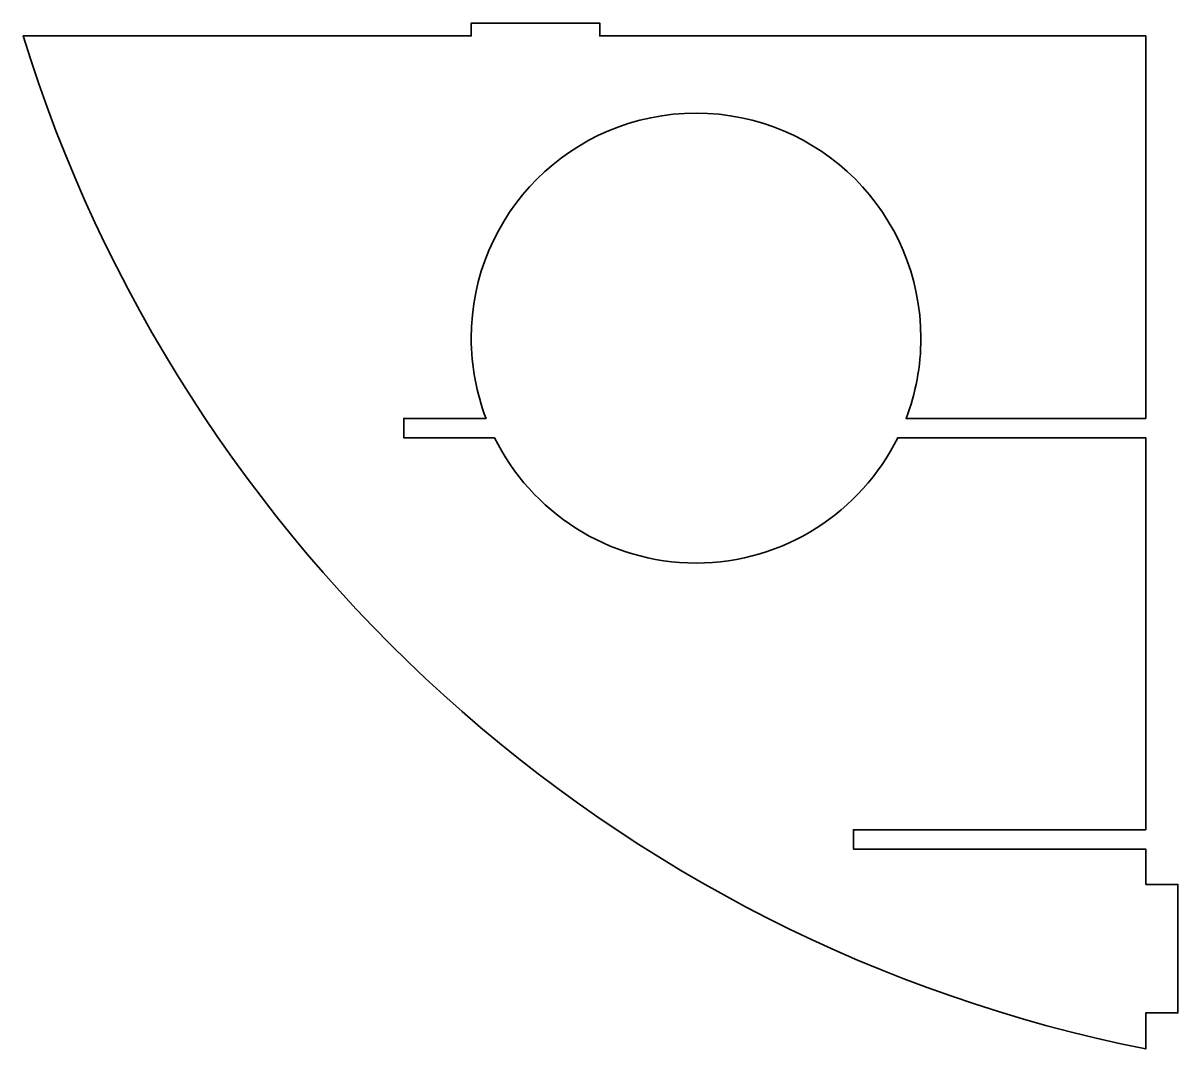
# Model space of a CAD drawing. Header units: millimetres. Extents: x 0 to 180, y 0 to 160.
import ezdxf

# ---------------------------------------------------------------- set-up
doc = ezdxf.new("R2010")
doc.units = ezdxf.units.MM
doc.header["$MEASUREMENT"] = 0
doc.layers.add('_레이어 2', color=7, linetype='Continuous', lineweight=0)

msp = doc.modelspace()

# ---------------------------------------------------------------- linework, layer by layer
at = {"layer": '_레이어 2', "color": 18, "lineweight": 35, "true_color": 0x000000}
msp.add_open_spline([(175, 25.81), (175, 25.81), (175, 31.31), (175, 31.31), (175, 31.31), (129.5, 31.31), (129.5, 31.31), (129.5, 31.31), (129.5, 34.31), (129.5, 34.31), (129.5, 34.31), (175, 34.31), (175, 34.31), (175, 34.31), (175, 95.31), (175, 95.31), (175, 95.31), (136.38, 95.31), (136.38, 95.31), (130.66, 83.76), (118.76, 75.81), (105, 75.81), (91.23, 75.81), (79.33, 83.76), (73.61, 95.31), (73.61, 95.31), (59.5, 95.31), (59.5, 95.31), (59.5, 95.31), (59.5, 98.31), (59.5, 98.31), (59.5, 98.31), (72.3, 98.31), (72.3, 98.31), (70.81, 102.19), (69.99, 106.4), (69.99, 110.81), (69.99, 130.14), (85.67, 145.81), (104.99, 145.81), (124.32, 145.81), (139.99, 130.14), (139.99, 110.81), (139.99, 106.4), (139.17, 102.19), (137.69, 98.31), (137.69, 98.31), (174.99, 98.31), (174.99, 98.31), (174.99, 98.31), (174.99, 157.81), (174.99, 157.81), (174.99, 157.81), (89.99, 157.81), (89.99, 157.81), (89.99, 157.81), (89.99, 159.81), (89.99, 159.81), (89.99, 159.81), (69.99, 159.81), (69.99, 159.81), (69.99, 159.81), (69.99, 157.81), (69.99, 157.81), (69.99, 157.81), (0.24, 157.81), (0.24, 157.81), (24.92, 77.97), (91.9, 16.7), (175, 0.22), (175, 0.22), (175, 5.81), (175, 5.81), (175, 5.81), (180, 5.81), (180, 5.81), (180, 5.81), (180, 25.81), (180, 25.81), (180, 25.81), (175, 25.81), (175, 25.81), (175, 25.81), (175, 25.81), (175, 25.81)], degree=3, knots=[0, 0, 0, 0, 1, 1, 1, 2, 2, 2, 3, 3, 3, 4, 4, 4, 5, 5, 5, 6, 6, 6, 7, 7, 7, 8, 8, 8, 9, 9, 9, 10, 10, 10, 11, 11, 11, 12, 12, 12, 13, 13, 13, 14, 14, 14, 15, 15, 15, 16, 16, 16, 17, 17, 17, 18, 18, 18, 19, 19, 19, 20, 20, 20, 21, 21, 21, 22, 22, 22, 23, 23, 23, 24, 24, 24, 25, 25, 25, 26, 26, 26, 27, 27, 27, 28, 28, 28, 28], dxfattribs=at)

doc.saveas('drawing.dxf')
